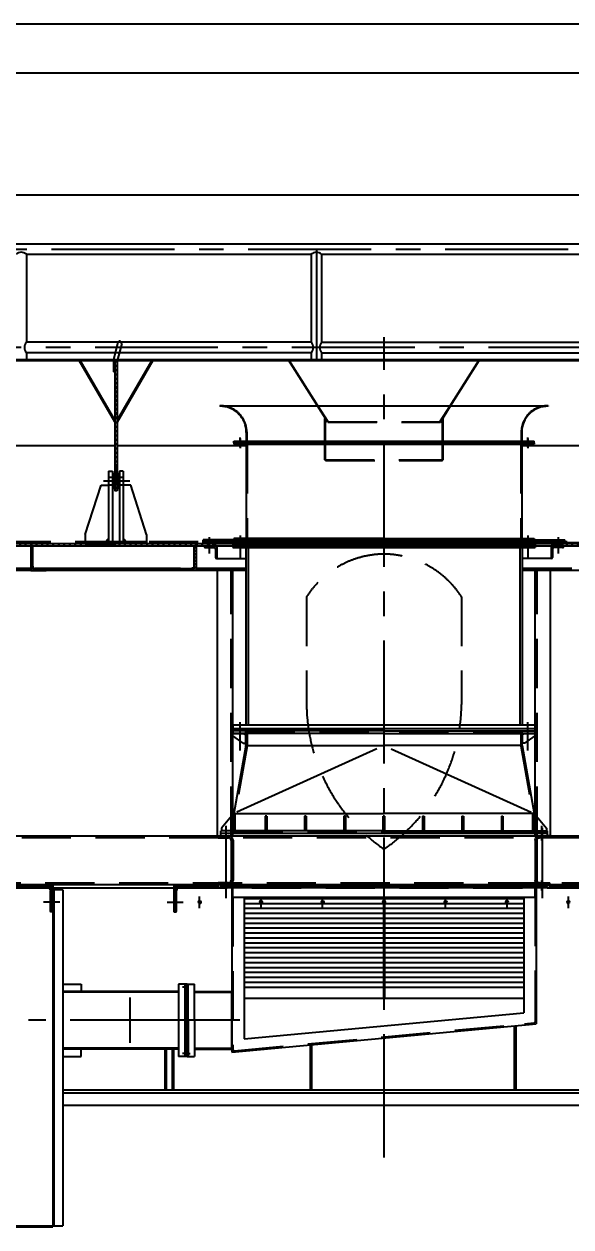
# Model space of a CAD drawing. Header units: millimetres. Extents: x 0 to 16800, y 0 to 11880.
# Drawn here: x 6482 to 8706, y 6991 to 11880 of the extents above; entities that cross this region are included whole.
import ezdxf

# ---------------------------------------------------------------- set-up
doc = ezdxf.new("R2010")
doc.units = ezdxf.units.MM
doc.header["$LTSCALE"] = 400
doc.header["$MEASUREMENT"] = 0
for name, pattern in [('CENTER', [2, 1.25, -0.25, 0.25, -0.25]), ('F', [0.75, 0.5, -0.25]), ('G', [2, 1.25, -0.25, 0.25, -0.25])]:
    doc.linetypes.add(name, pattern=pattern)
for name, color, linetype in [('01', 7, 'Continuous'), ('02', 1, 'Continuous'), ('04', 2, 'F'), ('05', 4, 'G'), ('08', 1, 'Continuous'), ('CENTER', 1, 'CENTER')]:
    doc.layers.add(name, color=color, linetype=linetype)
doc.styles.get("Standard").update_dxf_attribs({"font": 'isocp', "width": 0.707, "bigfont": 'intecad.shx'})
doc.dimstyles.new('INTE', dxfattribs={"dimscale": 40, "dimtxt": 3.5, "dimasz": 3, "dimexe": 3, "dimexo": 0, "dimgap": 1, "dimtad": 1, "dimdsep": 46, "dimtxsty": 'Standard', "dimcen": 0, "dimclrd": 1, "dimclre": 1, "dimclrt": 3, "dimaunit": 1, "dimadec": 1, "dimazin": 0, "dimtfac": 1, "dimtmove": 0, "dimatfit": 0, "dimfxl": 0, "dimarcsym": 0})
pattern_1 = [(45, (2824.011, -2588.643), (-8.838835, 8.838835), [])]
pattern_2 = [(135, (2824.011, -2588.643), (-8.838835, -8.838835), [])]

# ---------------------------------------------------------------- blocks, each defined once
blk = doc.blocks.new('rew')
at = {"layer": '02', "linetype": 'Continuous'}
h = blk.add_hatch(dxfattribs=at)
h.set_pattern_fill('LINE', color=1, scale=3, angle=-45, style=0)
h.set_pattern_definition([(315, (44667.814, 4208.05), (6.735192, 6.735192), [])])
h.paths.add_polyline_path([(35481.9, -16780.7), (35481.9, -16616.7, 0.414214), (35463.9, -16598.7), (35421.9, -16598.7), (35421.9, -16606.7), (35463.9, -16606.7, -0.414214), (35473.9, -16616.7), (35473.9, -16780.7, -0.414214), (35463.9, -16790.7), (35421.9, -16790.7), (35421.9, -16798.7), (35463.9, -16798.7, 0.414214)])
at = {"layer": '01'}
for p, q in [((35421.9, -16598.7), (35463.9, -16598.7)), ((35421.9, -16606.7), (35421.9, -16598.7)), ((35421.9, -16606.7), (35463.9, -16606.7)), ((35473.9, -16616.7), (35473.9, -16780.7)), ((35481.9, -16616.7), (35481.9, -16780.7)), ((35463.9, -16790.7), (35421.9, -16790.7)), ((35421.9, -16798.7), (35421.9, -16790.7)), ((35463.9, -16798.7), (35421.9, -16798.7))]:
    blk.add_line(p, q, dxfattribs=at)
for centre, radius, start, end in [((35463.9, -16616.7), 18, 0, 90), ((35463.9, -16616.7), 10, 0, 90), ((35463.9, -16780.7), 10, 270, 0), ((35463.9, -16780.7), 18, 270, 0)]:
    blk.add_arc(centre, radius, start, end, dxfattribs=at)
blk = doc.blocks.new('*U120')
at = {"layer": '01'}
for p, q in [((0, 100), (5.4, 100)), ((0, 100), (0, 0)), ((8, 18), (8, 97.4)), ((0, 0), (63, 0)), ((60.4, 8), (18, 8)), ((63, 0), (63, 5.4))]:
    blk.add_line(p, q, dxfattribs=at)
for centre, radius, start, end in [((5.4, 97.4), 2.64, 359.954, 90), ((18, 18), 10, 180, 270), ((60.4, 5.4), 2.64, 0, 89.9895)]:
    blk.add_arc(centre, radius, start, end, dxfattribs=at)
blk = doc.blocks.new('*U121')
at = {"layer": '01'}
for p, q in [((0, 180), (6.7, 180)), ((0, 180), (0, 0)), ((10, 24), (10, 176.7)), ((0, 0), (110, 0)), ((106.7, 10), (24, 10)), ((110, 0), (110, 6.7))]:
    blk.add_line(p, q, dxfattribs=at)
for centre, radius, start, end in [((6.7, 176.7), 3.3, 359.9541, 90), ((24, 24), 14, 180, 270), ((106.7, 6.7), 3.3, 0, 89.9785)]:
    blk.add_arc(centre, radius, start, end, dxfattribs=at)
blk = doc.blocks.new('ERQWEQW')
at = {"color": 7, "linetype": 'Continuous'}
for p, q in [((1389.4, 10604.9), (1389.4, 10317.9)), ((1405.4, 10604.9), (1405.4, 10317.9)), ((1433.4, 10604.9), (1433.4, 10317.9)), ((1449.4, 10604.9), (1449.4, 10317.9))]:
    blk.add_line(p, q, dxfattribs=at)
for centre, start, end in [((1389.4, 10317.9), 90, 180), ((1449.4, 10317.9), 0, 90)]:
    blk.add_arc(centre, 10, start, end)
at = {"layer": '01', "color": 7, "linetype": 'Continuous'}
for p, q in [((1389.4, 10604.9), (1405.4, 10604.9)), ((1449.4, 10604.9), (1433.4, 10604.9)), ((1294.4, 10347.9), (1359.4, 10547.9)), ((1359.4, 10547.9), (1389.4, 10547.9)), ((1479.4, 10547.9), (1449.4, 10547.9)), ((1544.4, 10347.9), (1479.4, 10547.9)), ((1294.4, 10347.9), (1294.4, 10309.9)), ((1294.4, 10317.9), (1419.4, 10317.9)), ((1294.4, 10317.9), (1294.4, 10309.9)), ((1544.4, 10317.9), (1419.4, 10317.9)), ((1544.4, 10347.9), (1544.4, 10309.9)), ((1294.4, 10309.9), (1419.4, 10309.9)), ((1344.4, 10309.9), (1419.4, 10309.9)), ((1544.4, 10309.9), (1419.4, 10309.9)), ((1494.4, 10309.9), (1419.4, 10309.9))]:
    blk.add_line(p, q, dxfattribs=at)
at = {"layer": '04', "color": 2, "linetype": 'F'}
for p, q in [((1389.4, 10580.4), (1405.4, 10580.4)), ((1433.4, 10580.4), (1449.4, 10580.4)), ((1389.4, 10549.4), (1405.4, 10549.4)), ((1433.4, 10549.4), (1449.4, 10549.4))]:
    blk.add_line(p, q, dxfattribs=at)
at = {"layer": '05', "color": 4, "linetype": 'G'}
for p, q in [((1419.4, 10564.9), (1419.4, 10633.7)), ((1473.9, 10564.9), (1369.1, 10564.9))]:
    blk.add_line(p, q, dxfattribs=at)
blk = doc.blocks.new('*D143')
at = {"layer": '08', "color": 1, "lineweight": -2}
for p, q in [((4160.8, 9429.8), (4160.8, 11305.8)), ((13580.8, 9899.6), (13580.8, 11305.8)), ((4280.8, 11185.8), (13460.8, 11185.8))]:
    blk.add_line(p, q, dxfattribs=at)
at = {"layer": '08', "color": 1}
for points in [[(4280.8, 11205.8), (4280.8, 11165.8), (4160.8, 11185.8)], [(13460.8, 11205.8), (13460.8, 11165.8), (13580.8, 11185.8)]]:
    blk.add_solid(points, dxfattribs=at)
at = {"layer": 'DEFPOINTS', "color": 0}
for p in [(13580.8, 11185.8), (13580.8, 9899.6), (4160.8, 9429.8)]:
    blk.add_point(p, dxfattribs=at)
at = {"layer": '08', "color": 3, "insert": (8870.8, 11295.8), "char_height": 140, "attachment_point": 5}
blk.add_mtext('9420', dxfattribs=at)
blk = doc.blocks.new('*U145')
at = {"layer": '01'}
blk.add_lwpolyline([(415, 292), (25, 292)], dxfattribs=at)
at = {"layer": '02'}
blk.add_lwpolyline([(420, 297), (0, 297)], dxfattribs=at)

msp = doc.modelspace()

# ---------------------------------------------------------------- hatches: boundary and pattern name
at = {"layer": '02', "linetype": 'Continuous'}
h = msp.add_hatch(dxfattribs=at)
h.set_pattern_fill('ANSI31', color=1, scale=100, angle=90, style=0)
h.set_pattern_definition(pattern_2)
h.paths.add_polyline_path([(7945.786, 10516.462), (5745.786, 10516.462), (5745.786, 10512.462), (7945.786, 10512.462)])
h = msp.add_hatch(dxfattribs=at)
h.set_pattern_fill('ANSI31', color=1, scale=100, style=0)
h.set_pattern_definition(pattern_1)
h.paths.add_polyline_path([(6710.624, 10512.462), (6705.999, 10512.462), (6850.786, 10262.831), (6850.786, 10270.803)])
h = msp.add_hatch(dxfattribs=at)
h.set_pattern_fill('ANSI31', color=1, scale=100, angle=90, style=0)
h.set_pattern_definition(pattern_2)
h.paths.add_polyline_path([(6860.786, 10512.462), (6850.786, 10512.462), (6850.786, 10037.962), (6860.786, 10037.962)])
h.paths.add_polyline_path([(6860.786, 10006.962), (6850.786, 10006.962), (6850.786, 9982.463), (6860.786, 9982.463)])
h.paths.add_polyline_path([(6860.786, 10022.462), (6850.786, 10022.462), (6850.786, 10006.962), (6860.786, 10006.962)])
h.paths.add_polyline_path([(6860.786, 10037.962), (6850.786, 10037.962), (6850.786, 10022.462), (6860.786, 10022.462)])
h = msp.add_hatch(dxfattribs=at)
h.set_pattern_fill('ANSI31', color=1, scale=100, style=0)
h.set_pattern_definition(pattern_1)
h.paths.add_polyline_path([(7005.999, 10512.462), (7001.375, 10512.462), (6860.786, 10270.066), (6860.786, 10262.094)])
h = msp.add_hatch(dxfattribs=at)
h.set_pattern_fill('ANSI31', color=1, scale=40, angle=90, style=0)
h.set_pattern_definition([(135, (5024.011, -2588.6427), (-3.5355339, -3.5355339), [])])
h.paths.add_polyline_path([(7560.654, 10512.462), (7558.286, 10512.462), (7716.786, 10262.462), (7718.475, 10263.533)])
h.paths.add_polyline_path([(8333.286, 10512.462), (8330.918, 10512.462), (8173.097, 10263.533), (8174.786, 10262.462)])
h = msp.add_hatch(dxfattribs=at)
h.set_pattern_fill('ANSI31', color=1, scale=100, angle=90, style=0)
h.set_pattern_definition(pattern_2)
h.paths.add_polyline_path([(8870.786, 10513.11), (8870.786, 10516.462), (7945.786, 10516.462), (7945.786, 10512.462), (8870.138, 10512.462)])
h = msp.add_hatch(dxfattribs=at)
h.set_pattern_fill('LINE', color=1, scale=5, angle=45, style=0)
h.set_pattern_definition([(45, (-17332.73, 7248.03), (-11.22532, 11.22532), [])])
h.paths.add_polyline_path([(7235.786, 9767.462), (6455.786, 9767.462), (6455.786, 9759.462), (6475.368, 9759.462), (7235.786, 9759.462)])
h.paths.add_polyline_path([(8870.786, 9767.462), (8655.786, 9767.462), (8655.786, 9759.462), (8675.368, 9759.462), (8870.786, 9759.462)])
h.paths.add_polyline_path([(8655.786, 9767.462), (8630.786, 9767.462), (8630.786, 9759.462), (8655.786, 9759.462)])
h.paths.add_polyline_path([(7260.786, 9767.462), (7235.786, 9767.462), (7235.786, 9759.462), (7260.786, 9759.462)])
h.paths.add_polyline_path([(6455.786, 9767.462), (6430.786, 9767.462), (6430.786, 9759.462), (6455.786, 9759.462)])
h.paths.add_polyline_path([(5060.786, 9767.462), (5035.786, 9767.462), (5035.786, 9759.462), (5060.786, 9759.462)])
h.paths.add_polyline_path([(5035.786, 9767.462), (4168.786, 9767.462), (4168.786, 9759.462), (5035.786, 9759.462)])
h = msp.add_hatch(dxfattribs=at)
h.set_pattern_fill('LINE', color=1, scale=3, angle=45, style=0)
h.set_pattern_definition([(315, (-25583.1015, 12335.285), (-6.735192, -6.735192), [])])
h.paths.add_polyline_path([(6572.786, 9664.822), (6572.786, 9659.462), (6509.786, 9659.462), (6509.786, 9759.462), (6514.057, 9759.462), (6517.786, 9756.822), (6517.786, 9677.462, 0.41421353), (6527.786, 9667.462), (6570.146, 9667.462)])
h = msp.add_hatch(dxfattribs=at)
h.set_pattern_fill('LINE', color=1, scale=3, angle=45, style=0)
h.set_pattern_definition([(225, (39274.673, 12335.285), (6.735192, -6.735192), [])])
h.paths.add_polyline_path([(7118.786, 9664.822), (7118.786, 9659.462), (7181.786, 9659.462), (7181.786, 9759.462), (7177.514, 9759.462), (7173.786, 9756.822), (7173.786, 9677.462, -0.41421353), (7163.786, 9667.462), (7121.425, 9667.462)])
h = msp.add_hatch(dxfattribs=at)
h.set_pattern_fill('LINE', color=1, scale=3, angle=135, style=0)
h.set_pattern_definition([(135, (-15132.731, 7248.031), (-6.735192, -6.735192), [])])
h.paths.add_polyline_path([(7265.786, 9759.462), (7235.786, 9759.462), (7235.786, 9752.462), (7255.786, 9752.462, -0.41421356), (7260.786, 9747.462), (7260.786, 9712.462, 0.41421356), (7265.786, 9707.462)])
h.paths.add_polyline_path([(7235.786, 9759.462), (7216.203, 9759.462, 0.54057494), (7220.786, 9752.462), (7235.786, 9752.462)])
h.paths.add_polyline_path([(8630.786, 9747.462, -0.41421356), (8635.786, 9752.462), (8655.786, 9752.462), (8655.786, 9759.462), (8625.786, 9759.462), (8625.786, 9707.462, 0.41421356), (8630.786, 9712.462)])
h.paths.add_polyline_path([(8675.368, 9759.462), (8655.786, 9759.462), (8655.786, 9752.462), (8670.786, 9752.462, 0.54057494)])
h = msp.add_hatch(dxfattribs=at)
h.set_pattern_fill('LINE', color=1, scale=2, angle=45, style=0)
h.set_pattern_definition([(135, (31145.4284, 7337.642), (4.490128, 4.490128), [])])
h.paths.add_polyline_path([(6419.786, 8374.762), (6419.786, 8381.462), (6599.786, 8381.462), (6599.786, 8271.462), (6593.086, 8271.462), (6589.786, 8274.761), (6589.786, 8357.462, 0.41421353), (6575.786, 8371.462), (6423.088, 8371.462)])
h = msp.add_hatch(dxfattribs=at)
h.set_pattern_fill('LINE', color=1, scale=2, angle=45, style=0)
h.set_pattern_definition([(45, (-17453.857, 7337.642), (-4.490128, 4.490128), [])])
h.paths.add_polyline_path([(7271.786, 8374.762), (7271.786, 8381.462), (7091.786, 8381.462), (7091.786, 8271.462), (7098.486, 8271.462), (7101.786, 8274.761), (7101.786, 8357.462, -0.41421353), (7115.786, 8371.462), (7268.483, 8371.462)])
h = msp.add_hatch(dxfattribs=at)
h.set_pattern_fill('LINE', color=1, scale=2, angle=45, style=0)
h.set_pattern_definition([(135, (33345.4284, 7337.642), (4.490128, 4.490128), [])])
h.paths.add_polyline_path([(8619.786, 8374.762), (8619.786, 8381.462), (8799.786, 8381.462), (8799.786, 8271.462), (8793.086, 8271.462), (8789.786, 8274.761), (8789.786, 8357.462, 0.41421353), (8775.786, 8371.462), (8623.088, 8371.462)])

# ---------------------------------------------------------------- linework, layer by layer
at = {"color": 7, "linetype": 'Continuous'}
for p, q in [((6863.731, 10586.196), (6845.489, 10516.389)), ((6879.242, 10582.269), (6862.012, 10516.462)), ((6850.786, 10512.462), (6850.786, 9982.463)), ((6860.786, 10512.462), (6860.786, 9982.463)), ((7277.786, 10328.462), (8613.786, 10328.462)), ((7385.786, 10223.228), (7385.786, 10184.462)), ((8505.786, 10223.228), (8505.786, 10184.462)), ((8560.972, 10166.462), (8505.786, 10166.462)), ((8560.972, 10166.462), (8505.786, 10166.462)), ((6844.999, 10052.462), (6844.999, 9992.462)), ((6866.999, 10052.462), (6866.999, 9992.462)), ((6509.786, 9667.462), (6307.786, 9667.462)), ((7383.786, 9659.462), (6307.786, 9659.462)), ((7118.786, 9667.462), (6572.786, 9667.462)), ((7383.786, 9667.462), (7181.786, 9667.462)), ((8709.786, 9667.462), (8507.786, 9667.462)), ((8870.786, 9659.462), (8507.786, 9659.462))]:
    msp.add_line(p, q, dxfattribs=at)
msp.add_line((7140.786, 7978.462), (7140.786, 7684.462))
for centre, radius, start, end in [((6871.281, 10583.419), 8.044, 345.793234, 165.793234), ((7281.125, 10221.845), 104.67, 359.242928, 91.82799), ((8610.447, 10221.845), 104.67, 88.17201, 180.757072)]:
    msp.add_arc(centre, radius, start, end, dxfattribs=at)
at = {"layer": '01', "color": 7, "linetype": 'Continuous'}
for p, q in [((4193.786, 10986.612), (8870.786, 10986.612)), ((6491.936, 10944.312), (7649.636, 10944.312)), ((6491.936, 10944.312), (6491.936, 10586.612)), ((7649.636, 10944.312), (7649.636, 10586.612)), ((7691.936, 10944.312), (8849.636, 10944.312)), ((7691.936, 10944.312), (7691.936, 10586.612)), ((7649.636, 10586.612), (6491.936, 10586.612)), ((7649.636, 10544.312), (6491.936, 10544.312)), ((6491.936, 10544.312), (6491.936, 10516.462)), ((6850.786, 10262.831), (6705.999, 10512.462)), ((6850.786, 10270.803), (6710.624, 10512.462)), ((6845.489, 10512.462), (6845.489, 10466.462)), ((7005.999, 10512.462), (6860.786, 10262.094)), ((7001.375, 10512.462), (6860.786, 10270.066)), ((7674.942, 10328.462), (7558.286, 10512.462)), ((7677.31, 10328.462), (7560.654, 10512.462)), ((7649.636, 10544.312), (7649.636, 10516.462)), ((7691.936, 10544.312), (7691.936, 10516.462)), ((8214.262, 10328.462), (8330.918, 10512.462)), ((8216.63, 10328.462), (8333.286, 10512.462)), ((6850.999, 10466.462), (6845.489, 10466.462)), ((7335.786, 10178.462), (7335.786, 10184.462)), ((7335.786, 10184.462), (8555.786, 10184.462)), ((7335.786, 10178.462), (8555.786, 10178.462)), ((7335.786, 10178.462), (7335.786, 10172.462)), ((7335.786, 10172.462), (8555.786, 10172.462)), ((7385.786, 10172.462), (7385.786, 9789.462)), ((8505.786, 10172.462), (8505.786, 9789.462)), ((8555.786, 10178.462), (8555.786, 10184.462)), ((8555.786, 10178.462), (8555.786, 10172.462)), ((6850.999, 10052.462), (6844.999, 10052.462)), ((7945.786, 9783.462), (7210.786, 9783.462)), ((7210.786, 9767.462), (7210.786, 9783.462)), ((7945.786, 9789.462), (7335.786, 9789.462)), ((7335.786, 9789.462), (7335.786, 9783.462)), ((7945.786, 9783.462), (7335.786, 9783.462)), ((7945.786, 9789.462), (8555.786, 9789.462)), ((7945.786, 9783.462), (8555.786, 9783.462)), ((7945.786, 9783.462), (8680.786, 9783.462)), ((8555.786, 9789.462), (8555.786, 9783.462)), ((8680.786, 9767.462), (8680.786, 9783.462)), ((8870.786, 9767.462), (4168.786, 9767.462)), ((4168.786, 9759.462), (8870.786, 9759.462)), ((8870.786, 9767.462), (5645.786, 9767.462)), ((7945.786, 9775.462), (7210.786, 9775.462)), ((7260.786, 9759.462), (7260.786, 9767.462)), ((7260.786, 9747.462), (7260.786, 9712.462)), ((7265.786, 9759.462), (7265.786, 9707.462)), ((7330.786, 9767.462), (7330.786, 9752.462)), ((7330.786, 9767.462), (8560.786, 9767.462)), ((7330.786, 9752.462), (8560.786, 9752.462)), ((7383.786, 9752.462), (7383.786, 9032.462)), ((7393.786, 9752.462), (7393.786, 9032.462)), ((7750.786, 9772.462), (8790.786, 9772.462)), ((7945.786, 9775.462), (8680.786, 9775.462)), ((8497.786, 9752.462), (8497.786, 9032.462)), ((8507.786, 9752.462), (8507.786, 9032.462)), ((8560.786, 9767.462), (8560.786, 9752.462)), ((8560.786, 9767.462), (8560.786, 9752.462)), ((8625.786, 9759.462), (8625.786, 9707.462)), ((8630.786, 9759.462), (8630.786, 9767.462)), ((8630.786, 9747.462), (8630.786, 9712.462)), ((7330.786, 9032.462), (8560.786, 9032.462)), ((7330.786, 9032.462), (7330.786, 9017.462)), ((7330.786, 9017.462), (8560.786, 9017.462)), ((8560.786, 9032.462), (8560.786, 9017.462)), ((7383.786, 8947.462), (7945.786, 8947.462)), ((8507.786, 8947.462), (7945.786, 8947.462)), ((7334.786, 8601.462), (7334.786, 8671.462)), ((7334.786, 8671.462), (7945.786, 8671.462)), ((8556.786, 8671.462), (7945.786, 8671.462)), ((8556.786, 8601.462), (8556.786, 8671.462)), ((6599.786, 8369.462), (7091.786, 8369.462)), ((6639.786, 8361.462), (6599.786, 8361.462)), ((6604.786, 7948.462), (6604.786, 8361.462)), ((6604.786, 6996.462), (6604.786, 7948.462)), ((7110.786, 7945.462), (6639.786, 7945.462)), ((8476.799, 7547.462), (8476.799, 7808.289)), ((8482.799, 7547.462), (8482.799, 7808.846)), ((7646.799, 7547.462), (7646.799, 7731.189)), ((7652.799, 7547.462), (7652.799, 7731.746)), ((7110.786, 7717.462), (6639.786, 7717.462))]:
    msp.add_line(p, q, dxfattribs=at)
at = {"layer": '01'}
for p, q in [((7691.936, 10586.612), (8849.636, 10586.612)), ((4919.786, 10516.462), (8870.786, 10516.462)), ((4924.786, 10512.462), (8870.786, 10512.462)), ((6710.624, 10512.462), (6707.163, 10510.455)), ((7001.375, 10512.462), (7004.835, 10510.455)), ((7691.936, 10544.312), (8849.636, 10544.312)), ((6850.786, 10270.803), (6847.326, 10268.797)), ((6860.786, 10270.066), (6864.246, 10268.059)), ((6860.786, 9982.463), (6850.786, 9982.463)), ((7216.203, 9759.462), (7265.786, 9759.462)), ((7220.786, 9752.462), (7255.786, 9752.462)), ((8675.368, 9759.462), (8625.786, 9759.462)), ((8670.786, 9752.462), (8635.786, 9752.462)), ((7265.786, 9707.462), (7383.786, 9707.462)), ((8625.786, 9707.462), (8507.786, 9707.462)), ((7268.786, 8581.462), (7268.786, 9659.462)), ((7331.786, 8581.462), (7331.786, 9659.462)), ((8559.786, 8581.462), (8559.786, 9659.462)), ((8622.786, 8581.462), (8622.786, 9659.462)), ((7330.786, 9017.462), (7330.786, 8997.462)), ((7945.786, 9007.462), (7330.786, 9007.462)), ((7330.786, 8997.462), (7383.786, 8997.462)), ((7945.786, 8997.462), (7330.786, 8997.462)), ((7330.786, 8987.462), (7330.786, 8997.462)), ((7383.786, 8989.462), (7375.786, 8997.462)), ((7383.786, 8947.462), (7383.786, 8997.462)), ((7383.786, 8997.462), (7383.786, 8958.284)), ((7945.786, 9007.462), (8560.786, 9007.462)), ((7945.786, 8997.462), (8560.786, 8997.462)), ((8507.786, 8989.462), (8515.786, 8997.462)), ((8560.786, 8997.462), (8507.786, 8997.462)), ((8507.786, 8947.462), (8507.786, 8997.462)), ((8507.786, 8997.462), (8507.786, 8958.284)), ((8560.786, 9017.462), (8560.786, 8997.462)), ((8560.786, 8987.462), (8560.786, 8997.462)), ((7373.786, 8957.462), (7330.786, 8987.462)), ((7383.786, 8947.462), (7334.786, 8671.462)), ((7373.786, 8957.462), (7383.786, 8957.462)), ((8517.786, 8957.462), (8507.786, 8957.462)), ((8507.786, 8947.462), (8556.786, 8671.462)), ((8517.786, 8957.462), (8560.786, 8987.462)), ((7917.225, 8934.561), (7347.953, 8677.41)), ((7974.346, 8934.561), (8543.619, 8677.41)), ((7325.553, 8661.462), (7284.786, 8611.462)), ((7325.553, 8661.462), (7334.786, 8661.462)), ((7462.786, 8661.462), (7462.786, 8601.462)), ((7468.786, 8661.462), (7462.786, 8661.462)), ((7468.786, 8661.462), (7468.786, 8601.462)), ((7622.786, 8661.462), (7622.786, 8601.462)), ((7628.786, 8661.462), (7622.786, 8661.462)), ((7628.786, 8661.462), (7628.786, 8601.462)), ((7782.786, 8661.462), (7782.786, 8601.462)), ((7788.786, 8661.462), (7782.786, 8661.462)), ((7788.786, 8661.462), (7788.786, 8601.462)), ((7945.786, 8661.462), (7942.786, 8661.462)), ((7942.786, 8601.462), (7942.786, 8661.462)), ((7945.786, 8661.462), (7948.786, 8661.462)), ((7948.786, 8601.462), (7948.786, 8661.462)), ((8102.786, 8661.462), (8102.786, 8601.462)), ((8102.786, 8661.462), (8108.786, 8661.462)), ((8108.786, 8661.462), (8108.786, 8601.462)), ((8262.786, 8661.462), (8262.786, 8601.462)), ((8262.786, 8661.462), (8268.786, 8661.462)), ((8268.786, 8661.462), (8268.786, 8601.462)), ((8422.786, 8661.462), (8422.786, 8601.462)), ((8422.786, 8661.462), (8428.786, 8661.462)), ((8428.786, 8661.462), (8428.786, 8601.462)), ((8566.018, 8661.462), (8556.786, 8661.462)), ((8566.018, 8661.462), (8606.786, 8611.462)), ((7284.786, 8611.462), (7284.786, 8601.462)), ((7323.174, 8601.462), (7334.786, 8611.5)), ((7468.786, 8611.462), (7462.786, 8611.462)), ((7628.786, 8611.462), (7622.786, 8611.462)), ((7788.786, 8611.462), (7782.786, 8611.462)), ((7945.786, 8611.462), (7942.786, 8611.462)), ((7945.786, 8611.462), (7948.786, 8611.462)), ((8102.786, 8611.462), (8108.786, 8611.462)), ((8262.786, 8611.462), (8268.786, 8611.462)), ((8422.786, 8611.462), (8428.786, 8611.462)), ((8568.397, 8601.462), (8556.786, 8611.5)), ((8606.786, 8611.462), (8606.786, 8601.462)), ((4168.786, 8581.462), (8870.786, 8581.462)), ((7945.786, 8601.462), (7281.786, 8601.462)), ((7281.786, 8581.462), (7281.786, 8601.462)), ((7281.786, 8591.462), (7945.786, 8591.462)), ((7281.786, 8591.462), (7945.786, 8591.462)), ((7281.786, 8581.462), (7945.786, 8581.462)), ((7945.786, 8601.462), (8609.786, 8601.462)), ((8609.786, 8591.462), (7945.786, 8591.462)), ((8609.786, 8591.462), (7945.786, 8591.462)), ((8609.786, 8581.462), (7945.786, 8581.462)), ((8609.786, 8581.462), (8609.786, 8601.462)), ((8870.786, 8381.462), (4168.786, 8381.462)), ((6639.786, 8361.462), (6639.786, 6996.462)), ((7268.486, 8371.462), (8623.088, 8371.462)), ((7281.786, 8381.462), (7331.786, 8381.462)), ((7331.786, 8381.462), (7281.786, 8381.462)), ((7281.786, 8381.462), (7281.786, 8377.983)), ((7283.307, 8376.462), (7321.297, 8376.462)), ((7326.786, 8370.962), (7326.786, 8333.105)), ((7331.786, 8331.462), (7331.786, 8381.462)), ((7331.786, 8376.462), (8559.786, 8376.462)), ((8559.786, 8381.462), (8609.786, 8381.462)), ((8609.786, 8381.462), (8559.786, 8381.462)), ((8559.786, 8331.462), (8559.786, 8381.462)), ((8564.786, 8370.962), (8564.786, 8333.105)), ((8608.265, 8376.462), (8570.274, 8376.462)), ((8609.786, 8381.462), (8609.786, 8377.983)), ((7326.786, 8333.105), (7326.786, 7701.462)), ((7328.436, 8331.462), (8563.136, 8331.462)), ((7331.786, 8331.462), (7328.436, 8331.462)), ((7376.786, 8331.462), (7376.786, 7756.322)), ((7376.786, 8331.462), (7376.786, 7756.322)), ((7376.786, 8326.462), (7943.286, 8326.462)), ((7943.286, 8331.462), (7943.286, 7921.462)), ((7948.286, 8331.462), (7948.286, 7921.462)), ((7948.286, 8326.462), (8514.786, 8326.462)), ((8514.786, 8331.462), (8514.786, 7862.033)), ((8514.786, 8331.462), (8514.786, 7862.033)), ((8564.786, 8333.105), (8564.786, 7816.462)), ((6599.786, 8271.462), (6599.786, 6991.462)), ((7376.786, 8306.462), (7943.286, 8306.462)), ((7376.786, 8286.462), (7943.286, 8286.462)), ((7376.786, 8266.462), (7943.286, 8266.462)), ((7948.286, 8306.462), (8514.786, 8306.462)), ((7948.286, 8286.462), (8514.786, 8286.462)), ((7948.286, 8266.462), (8514.786, 8266.462)), ((7376.786, 8246.462), (7943.286, 8246.462)), ((7376.786, 8226.462), (7943.286, 8226.462)), ((7948.286, 8246.462), (8514.786, 8246.462)), ((7948.286, 8226.462), (8514.786, 8226.462)), ((7376.786, 8206.462), (7943.286, 8206.462)), ((7376.786, 8186.462), (7943.286, 8186.462)), ((7376.786, 8166.462), (7943.286, 8166.462)), ((7948.286, 8206.462), (8514.786, 8206.462)), ((7948.286, 8186.462), (8514.786, 8186.462)), ((7948.286, 8166.462), (8514.786, 8166.462)), ((7376.786, 8146.462), (7943.286, 8146.462)), ((7376.786, 8126.462), (7943.286, 8126.462)), ((7948.286, 8146.462), (8514.786, 8146.462)), ((7948.286, 8126.462), (8514.786, 8126.462)), ((7376.786, 8106.462), (7943.286, 8106.462)), ((7376.786, 8086.462), (7943.286, 8086.462)), ((7376.786, 8066.462), (7943.286, 8066.462)), ((7948.286, 8106.462), (8514.786, 8106.462)), ((7948.286, 8086.462), (8514.786, 8086.462)), ((7948.286, 8066.462), (8514.786, 8066.462)), ((7376.786, 8046.462), (7943.286, 8046.462)), ((7376.786, 8026.462), (7943.286, 8026.462)), ((7948.286, 8046.462), (8514.786, 8046.462)), ((7948.286, 8026.462), (8514.786, 8026.462)), ((6639.786, 7978.462), (6714.245, 7978.462)), ((6714.245, 7978.462), (6714.245, 7948.462)), ((7110.786, 7978.462), (7110.786, 7684.462)), ((7145.786, 7978.462), (7110.786, 7978.462)), ((7136.786, 7685.983), (7136.786, 7976.941)), ((7145.786, 7948.462), (7145.786, 7978.462)), ((7145.786, 7978.462), (7175.786, 7978.462)), ((7145.786, 7978.462), (7175.786, 7978.462)), ((7149.785, 7831.462), (7149.785, 7978.462)), ((7175.786, 7831.462), (7175.786, 7978.462)), ((7376.786, 8006.462), (7943.286, 8006.462)), ((7376.786, 7986.462), (7943.286, 7986.462)), ((7948.286, 8006.462), (8514.786, 8006.462)), ((7948.286, 7986.462), (8514.786, 7986.462)), ((7110.786, 7948.462), (6639.786, 7948.462)), ((6914.045, 7740.211), (6914.045, 7924.018)), ((7145.786, 7948.462), (7145.786, 7831.462)), ((7175.786, 7948.462), (7326.786, 7948.462)), ((7175.786, 7945.462), (7326.786, 7945.462)), ((7326.786, 7714.462), (7326.786, 7948.462)), ((7376.786, 7966.462), (7943.286, 7966.462)), ((7376.786, 7921.462), (8514.786, 7921.462)), ((7948.286, 7966.462), (8514.786, 7966.462)), ((7145.786, 7714.462), (7145.786, 7831.462)), ((7149.785, 7831.462), (7149.785, 7684.462)), ((7175.786, 7831.462), (7175.786, 7684.462)), ((7376.786, 7756.322), (8514.786, 7862.033)), ((7326.786, 7701.462), (8564.786, 7816.462)), ((7110.786, 7714.462), (6639.786, 7714.462)), ((6639.786, 7684.462), (6714.245, 7684.462)), ((6714.245, 7684.462), (6714.245, 7714.462)), ((7055.836, 7547.462), (7055.836, 7714.462)), ((7085.499, 7547.462), (7085.499, 7714.462)), ((7091.32, 7547.462), (7091.32, 7714.462)), ((7145.786, 7684.462), (7110.786, 7684.462)), ((7145.786, 7714.462), (7145.786, 7684.462)), ((7145.786, 7684.462), (7175.786, 7684.462)), ((7145.786, 7684.462), (7175.786, 7684.462)), ((7175.786, 7717.462), (7326.786, 7717.462)), ((7175.786, 7714.462), (7326.786, 7714.462)), ((8870.786, 7547.462), (6639.786, 7547.462)), ((8870.786, 7535.462), (6639.786, 7535.462)), ((13580.786, 7485.462), (6639.786, 7485.462)), ((5745.786, 6996.462), (6639.786, 6996.462)), ((5745.786, 6991.462), (6599.786, 6991.462))]:
    msp.add_line(p, q, dxfattribs=at)
at = {"layer": '01', "color": 7, "linetype": 'Continuous'}
for centre in [(7195.786, 8311.462), (7445.786, 8311.462), (7695.786, 8311.462), (7945.786, 8311.462), (8195.786, 8311.462), (8445.786, 8311.462), (8695.786, 8311.462)]:
    msp.add_circle(centre, 4.763, dxfattribs=at)
for centre, radius, start, end in [((6470.786, 10920.944), 31.518, 47.852383, 132.147617), ((7670.786, 10920.944), 31.518, 47.852383, 132.147617), ((6515.304, 10565.462), 31.518, 137.852383, 222.147617), ((7626.268, 10565.462), 31.518, 317.852383, 42.147617), ((7715.304, 10565.462), 31.518, 137.852383, 222.147617), ((7255.786, 9747.462), 5, 0, 90), ((8635.786, 9747.462), 5, 90, 180)]:
    msp.add_arc(centre, radius, start, end, dxfattribs=at)
at = {"layer": '01'}
for centre, radius, start, end in [((7220.786, 9757.462), 5, 156.421822, 270), ((8670.786, 9757.462), 5, 270, 23.578178), ((7265.786, 9712.462), 5, 180, 270), ((8625.786, 9712.462), 5, 270, 0), ((7283.307, 8377.983), 1.521, 180, 270), ((7321.286, 8370.962), 5.5, 360, 89.878223), ((8570.286, 8370.962), 5.5, 90.121777, 180), ((8608.265, 8377.983), 1.521, 270, 0), ((7328.436, 8333.112), 1.65, 180.262128, 270), ((8563.136, 8333.112), 1.65, 270, 359.737872), ((7138.307, 7976.941), 1.521, 90.000014, 180.000014), ((7138.307, 7685.983), 1.521, 179.999986, 269.999986)]:
    msp.add_arc(centre, radius, start, end, dxfattribs=at)
at = {"layer": '02', "color": 1, "linetype": 'Continuous'}
for centre, start, end in [((7195.786, 8311.462), 270, 180), ((7445.786, 8311.462), 270, 180), ((7695.786, 8311.462), 270, 180), ((7945.786, 8311.462), 270, 180), ((8195.786, 8311.462), 0, 270), ((8445.786, 8311.462), 0, 270), ((8695.786, 8311.462), 0, 270)]:
    msp.add_arc(centre, 6, start, end, dxfattribs=at)
at = {"layer": '04', "color": 2, "linetype": 'F'}
for p, q in [((7716.786, 10262.462), (7674.942, 10328.462)), ((7718.475, 10263.533), (7677.31, 10328.462)), ((8173.097, 10263.533), (8214.262, 10328.462)), ((8174.786, 10262.462), (8216.63, 10328.462)), ((7705.786, 10276.658), (7707.786, 10276.658)), ((7705.786, 10108.462), (7705.786, 10276.658)), ((7707.786, 10106.462), (7707.786, 10276.658)), ((8183.786, 10106.462), (8183.786, 10276.658)), ((8185.786, 10276.658), (8183.786, 10276.658)), ((8185.786, 10108.462), (8185.786, 10276.658)), ((7387.786, 10223.228), (7387.786, 10184.462)), ((7716.786, 10262.462), (7718.475, 10263.533)), ((7716.786, 10262.462), (8174.786, 10262.462)), ((7718.475, 10263.533), (8173.097, 10263.533)), ((8174.786, 10262.462), (8173.097, 10263.533)), ((8503.786, 10223.228), (8503.786, 10184.462)), ((7385.786, 10175.462), (8505.786, 10175.462)), ((7389.786, 10172.462), (7389.786, 9789.462)), ((8501.786, 10172.462), (8501.786, 9789.462)), ((12970.786, 10166.462), (8675.786, 10166.462)), ((7705.786, 10108.462), (8185.786, 10108.462)), ((7707.786, 10106.462), (8183.786, 10106.462)), ((6866.786, 10037.962), (6844.786, 10037.962)), ((6866.786, 10006.962), (6844.786, 10006.962)), ((5190.786, 9777.462), (8870.786, 9777.462)), ((7945.786, 9786.462), (7385.786, 9786.462)), ((7945.786, 9786.462), (8505.786, 9786.462)), ((7630.786, 9552.38), (7630.786, 9114.343)), ((8260.786, 9552.38), (8260.786, 9114.343)), ((7389.786, 8997.462), (7389.786, 8947.462)), ((8501.786, 8997.462), (8501.786, 8947.462)), ((7389.693, 8946.413), (7340.786, 8670.934)), ((7383.786, 8947.462), (7389.693, 8946.413)), ((8507.786, 8947.462), (8501.878, 8946.413)), ((8501.878, 8946.413), (8550.786, 8670.934)), ((7340.88, 8671.462), (7334.972, 8672.511)), ((7340.786, 8601.462), (7340.786, 8670.934)), ((8550.692, 8671.462), (8556.599, 8672.511)), ((8550.786, 8601.462), (8550.786, 8670.934)), ((13572.786, 8573.462), (4168.786, 8573.462)), ((7334.786, 8591.462), (7334.786, 8601.462)), ((7334.786, 8596.462), (7945.786, 8596.462)), ((7340.786, 8601.462), (7340.786, 8596.462)), ((8556.786, 8596.462), (7945.786, 8596.462)), ((8550.786, 8601.462), (8550.786, 8596.462)), ((8556.786, 8591.462), (8556.786, 8601.462)), ((4908.575, 8369.462), (6582.997, 8369.462)), ((7108.575, 8369.462), (8782.997, 8369.462)), ((7061.631, 7547.462), (7061.631, 7714.462))]:
    msp.add_line(p, q, dxfattribs=at)
at = {"layer": '04'}
for p, q in [((7385.786, 10184.462), (7385.786, 10178.462)), ((8505.786, 10181.462), (7385.786, 10181.462)), ((7385.786, 10172.462), (7385.786, 10178.462)), ((7387.786, 10184.462), (7387.786, 10181.462)), ((7389.786, 10172.462), (7389.786, 10175.462)), ((8501.786, 10172.462), (8501.786, 10175.462)), ((8503.786, 10184.462), (8503.786, 10181.462)), ((8505.786, 10184.462), (8505.786, 10178.462)), ((8505.786, 10172.462), (8505.786, 10178.462)), ((7385.786, 9789.462), (7385.786, 9783.462)), ((7389.786, 9789.462), (7389.786, 9786.462)), ((8501.786, 9789.462), (8501.786, 9786.462)), ((8505.786, 9789.462), (8505.786, 9783.462)), ((7323.786, 8581.462), (7323.786, 9659.462)), ((8567.786, 8581.462), (8567.786, 9659.462)), ((7383.786, 8997.462), (7383.786, 9007.462)), ((7383.786, 9002.462), (7945.786, 9002.462)), ((7389.786, 8997.462), (7389.786, 9002.462)), ((8507.786, 9002.462), (7945.786, 9002.462)), ((8501.786, 8997.462), (8501.786, 9002.462)), ((8507.786, 8997.462), (8507.786, 9007.462)), ((4168.786, 8389.462), (8870.786, 8389.462)), ((7331.786, 8331.462), (7331.786, 7712.434)), ((8559.786, 8333.105), (8559.786, 7863.479)), ((8559.786, 7863.479), (8559.786, 7825.576)), ((7337.248, 7707.456), (8518.853, 7817.217)), ((8517.508, 7817.092), (8555.248, 7820.598))]:
    msp.add_line(p, q, dxfattribs=at)
at = {"layer": '04', "color": 7, "linetype": 'Continuous'}
for p, q in [((6850.786, 10166.462), (6305.786, 10166.462)), ((7385.786, 10166.462), (6860.786, 10166.462))]:
    msp.add_line(p, q, dxfattribs=at)
at = {"layer": '04', "color": 2, "linetype": 'F'}
for centre, radius, start, end in [((7281.125, 10221.845), 106.67, 359.242928, 91.793705), ((8610.447, 10221.845), 106.67, 88.206295, 180.757072), ((7950.119, 9345.885), 380.281, 90.65289, 147.11148), ((7941.452, 9345.885), 380.281, 32.88852, 89.34711), ((8352.754, 9122.858), 722.019, 180.675713, 235.691155), ((7538.817, 9122.858), 722.019, 304.308845, 359.324287)]:
    msp.add_arc(centre, radius, start, end, dxfattribs=at)
at = {"layer": '04'}
for centre, start, end in [((8554.786, 7825.576), 275.307076, 0), ((7336.786, 7712.434), 180, 275.307076)]:
    msp.add_arc(centre, 5, start, end, dxfattribs=at)
at = {"layer": '05', "color": 4, "linetype": 'G'}
for p, q in [((4193.786, 10965.462), (8870.786, 10965.462)), ((7670.786, 10965.462), (7670.786, 10516.462)), ((8870.786, 10565.462), (4082.823, 10565.462)), ((6912.328, 10022.462), (6805.715, 10022.462)), ((7303.786, 8358.567), (7303.786, 8399.208)), ((8587.786, 8358.567), (8587.786, 8399.208))]:
    msp.add_line(p, q, dxfattribs=at)
at = {"layer": '05'}
for p, q in [((7945.786, 7274.323), (7945.786, 10607.407)), ((7360.786, 10160.335), (7360.786, 10200.23)), ((7360.786, 10195.821), (7360.786, 10155.925)), ((8530.786, 10160.335), (8530.786, 10200.23)), ((8530.786, 10195.821), (8530.786, 10155.925)), ((7235.786, 9728.761), (7235.786, 9794.261)), ((7235.786, 9728.761), (7235.786, 9794.261)), ((7360.786, 9801.59), (7360.786, 9761.694)), ((7360.786, 9787.065), (7360.786, 9709.541)), ((8530.786, 9801.59), (8530.786, 9761.694)), ((8530.786, 9787.065), (8530.786, 9709.541)), ((8655.786, 9728.761), (8655.786, 9794.261)), ((8655.786, 9728.761), (8655.786, 9794.261)), ((7360.786, 8927.993), (7360.786, 9042.342)), ((8530.786, 8927.993), (8530.786, 9042.342)), ((7303.286, 8613.123), (7303.286, 8327.245)), ((7304.286, 8562.287), (7304.286, 8622.218)), ((8587.286, 8562.287), (8587.286, 8622.218)), ((8588.286, 8613.123), (8588.286, 8327.245)), ((6627.146, 8311.462), (6561.811, 8311.462)), ((7064.426, 8311.462), (7129.76, 8311.462)), ((7195.786, 8286.98), (7195.786, 8334.398)), ((7445.786, 8286.98), (7445.786, 8334.398)), ((7695.786, 8286.98), (7695.786, 8334.398)), ((8195.786, 8286.98), (8195.786, 8334.398)), ((8445.786, 8286.98), (8445.786, 8334.398)), ((8695.786, 8286.98), (8695.786, 8334.398)), ((7148.493, 7966.462), (7126.087, 7966.462)), ((7170.338, 7831.462), (6500.04, 7831.462)), ((7359.836, 7831.462), (7111.37, 7831.462)), ((7148.493, 7696.462), (7126.087, 7696.462)), ((7138.782, 7696.462), (7157.994, 7696.462))]:
    msp.add_line(p, q, dxfattribs=at)
at = {"layer": '05', "color": 7, "linetype": 'Continuous'}
for p, q in [((7385.786, 10166.462), (7300.999, 10166.462)), ((8870.786, 10166.462), (8505.786, 10166.462)), ((6866.999, 10052.462), (6860.999, 10052.462)), ((6850.999, 9992.462), (6844.999, 9992.462)), ((6866.999, 9992.462), (6860.999, 9992.462))]:
    msp.add_line(p, q, dxfattribs=at)
at = {"layer": 'CENTER', "color": 7, "linetype": 'CENTER'}
for p, q in [((7277.786, 10328.462), (7277.786, 10326.462)), ((8613.786, 10328.462), (8613.786, 10326.462))]:
    msp.add_line(p, q, dxfattribs=at)
at = {"layer": 'CENTER', "color": 1, "linetype": 'CENTER'}
for p, q in [((7215.786, 9757.462), (7215.786, 9757.462)), ((8675.786, 9757.462), (8675.786, 9757.462))]:
    msp.add_line(p, q, dxfattribs=at)
at = {"layer": 'DEFPOINTS', "color": 0, "linetype": 'ByBlock'}
for p in [(7331.786, 8601.462), (7331.786, 8601.462), (8559.786, 8601.462), (8559.786, 8601.462)]:
    msp.add_point(p, dxfattribs=at)

# ---------------------------------------------------------------- block references
at = {"layer": '01'}
msp.add_blockref('rew', (-28150.074, 25180.16), dxfattribs=at)
at = {"layer": '01', "xscale": -1}
msp.add_blockref('rew', (44041.645, 25180.16), dxfattribs=at)
at = {"layer": '01', "xscale": -1, "rotation": 90}
for p in [(6599.786, 8381.462), (8799.786, 8381.462)]:
    msp.add_blockref('*U121', p, dxfattribs=at)
at = {"layer": '01', "rotation": 270}
msp.add_blockref('*U121', (7091.786, 8381.462), dxfattribs=at)
at = {"layer": '04', "xscale": 40, "yscale": 40, "zscale": 40}
msp.add_blockref('*U145', (0, 0), dxfattribs=at)
at = {"layer": '04'}
msp.add_blockref('*U120', (6509.786, 9659.462), dxfattribs=at)
at = {"layer": '04', "xscale": -1}
msp.add_blockref('*U120', (7181.786, 9659.462), dxfattribs=at)
msp.add_blockref('*U120', (7181.786, 9659.462), dxfattribs=at)
at = {"layer": '05'}
msp.add_blockref('ERQWEQW', (5436.389, -542.464), dxfattribs=at)

# ---------------------------------------------------------------- dimensions: what is measured, and where the dimension line sits
at = {"layer": '08'}
dim = msp.add_linear_dim(base=(13580.786, 11185.781), p1=(4160.786, 9429.804), p2=(13580.786, 9899.647), dimstyle='INTE', dxfattribs=at)
dim.commit()
dim.dimension.update_dxf_attribs({"geometry": '*D143', "text_midpoint": (8870.786, 11295.828)})

doc.saveas('drawing.dxf')
